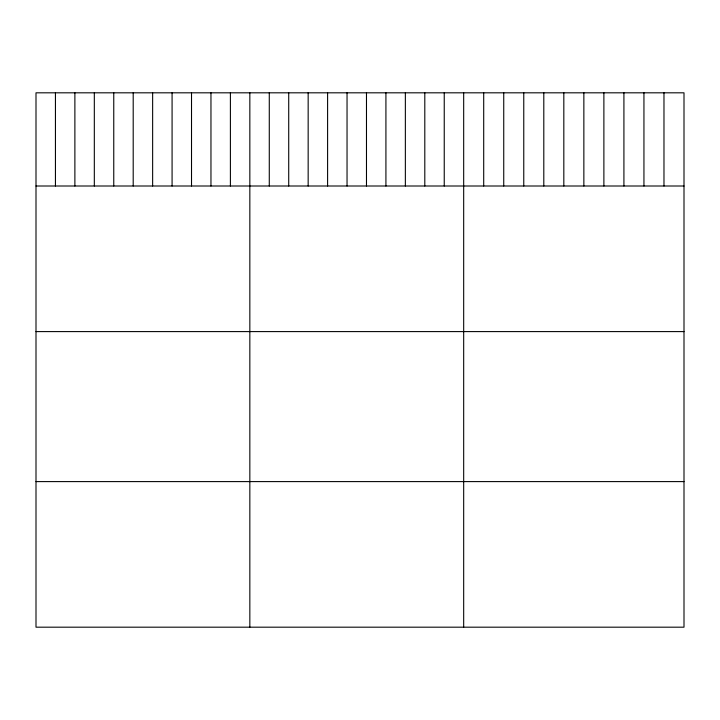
<?xml version="1.0" encoding="UTF-8"?>
<svg xmlns="http://www.w3.org/2000/svg" width="720" height="720" viewBox="0 0 720 720"><rect width="100%" height="100%" fill="white"/><g stroke="black" fill="none" stroke-linecap="round" stroke-linejoin="round"><path stroke-width="1.08" d="M684 186.003L684 627.183L36 627.183L36 92.817L684 92.817L684 186.003L36 186.003M36 331.596L684 331.596M36 481.599L684 481.599M663.975 92.817L663.975 186.003M643.941 92.817L643.941 186.003M623.916 92.817L623.916 186.003M603.882 92.817L603.882 186.003M583.857 92.817L583.857 186.003M563.823 92.817L563.823 186.003M543.798 92.817L543.798 186.003M523.764 92.817L523.764 186.003M503.739 92.817L503.739 186.003M483.705 92.817L483.705 186.003M463.68 92.817L463.68 627.183M444.24 92.817L444.24 186.003M424.8 92.817L424.8 186.003M405.36 92.817L405.36 186.003M385.92 92.817L385.92 186.003M366.48 92.817L366.48 186.003M347.04 92.817L347.04 186.003M327.6 92.817L327.6 186.003M308.16 92.817L308.16 186.003M288.72 92.817L288.72 186.003M269.28 92.817L269.28 186.003M249.84 92.817L249.84 627.183M230.4 92.817L230.4 186.003M210.96 92.817L210.96 186.003M191.52 92.817L191.52 186.003M172.08 92.817L172.08 186.003M152.64 92.817L152.64 186.003M133.2 92.817L133.2 186.003M113.76 92.817L113.76 186.003M94.32 92.817L94.32 186.003M74.88 92.817L74.88 186.003M55.44 92.817L55.44 186.003"/></g></svg>
